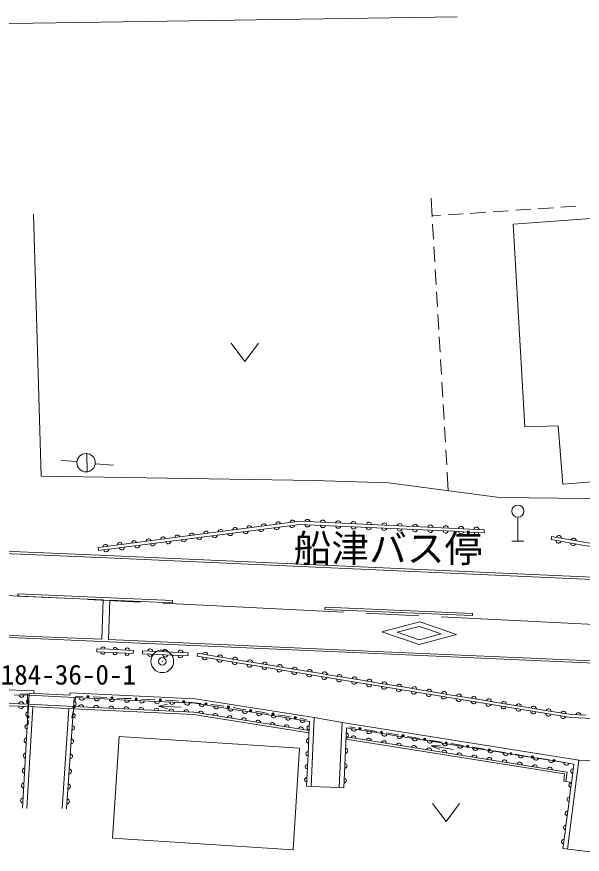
# Model space of a CAD drawing. Units: millimetres, scale not verified. Extents: x 40000 to 680000, y 20000 to 380000.
# Drawn here: x 301540 to 339054, y 263183 to 318808 of the extents above; entities that cross this region are included whole.
import ezdxf
from ezdxf.enums import TextEntityAlignment as Align

# ---------------------------------------------------------------- set-up
doc = ezdxf.new("R2010")
doc.units = ezdxf.units.MM
doc.header["$LTSCALE"] = 1000
doc.header["$PDMODE"] = 32
doc.header["$PDSIZE"] = 500
doc.linetypes.add('CHAIN', pattern=[18.5, 12, -1.5, 3.5, -1.5])
doc.linetypes.add('DASHED', pattern=[7.5, 6, -1.5])
for name, color, linetype, lineweight in [('M-BGD', 7, 'Continuous', 13), ('M-BGD-EXST', 7, 'Continuous', 13), ('M-BMK', 2, 'CHAIN', 13), ('M-BMK-SRVR', 3, 'Continuous', 13), ('M-STR-HTXT', 7, 'Continuous', 13), ('M-STR-STRC', 7, 'Continuous', 13)]:
    doc.layers.add(name, color=color, linetype=linetype, lineweight=lineweight)
doc.layers.add('M-BMK-HTXT', color=7, linetype='Continuous')
doc.styles.add('ＭＳ ゴシック', font='')
doc.styles.get('ＭＳ ゴシック').set_extended_font_data('MS Gothic')

msp = doc.modelspace()

# ---------------------------------------------------------------- linework, layer by layer
at = {"layer": 'M-BGD'}
for p, q in [((329102, 305524), (329030, 306748)), ((334643, 305953), (335641, 306020)), ((336140, 306054), (337137, 306121)), ((337636, 306155), (338634, 306222)), ((329099, 305579), (329654, 305616)), ((330153, 305650), (331151, 305717)), ((331650, 305751), (332648, 305818)), ((333146, 305852), (334144, 305919)), ((329190, 304027), (329131, 305025)), ((329278, 302530), (329219, 303528)), ((329366, 301032), (329307, 302030)), ((329454, 299535), (329395, 300533)), ((329542, 298037), (329483, 299036)), ((329629, 296540), (329571, 297538)), ((329717, 295043), (329659, 296041)), ((329805, 293545), (329747, 294543)), ((329893, 292048), (329835, 293046)), ((329981, 290550), (329922, 291549)), ((330069, 289053), (330010, 290051)), ((330170, 287331), (330098, 288554)), ((318267, 284827), (317240, 284693)), ((319294, 284961), (318267, 284827)), ((320321, 285095), (319294, 284961)), ((321340, 285049), (320321, 285095)), ((322358, 285003), (321340, 285049)), ((323377, 284956), (322358, 285003)), ((324395, 284910), (323377, 284956)), ((325414, 284864), (324395, 284910)), ((326432, 284817), (325414, 284864)), ((327450, 284771), (326432, 284817)), ((314159, 284291), (313132, 284157)), ((315186, 284425), (314159, 284291)), ((316213, 284559), (315186, 284425)), ((317240, 284693), (316213, 284559)), ((328469, 284725), (327450, 284771)), ((329487, 284678), (328469, 284725)), ((330506, 284632), (329487, 284678)), ((331524, 284586), (330506, 284632)), ((332542, 284540), (331524, 284586)), ((332552, 284739), (332542, 284540)), ((337019, 284286), (336984, 284089)), ((352701, 281526), (337019, 284286)), ((310051, 283754), (309024, 283620)), ((311078, 283889), (310051, 283754)), ((312105, 284023), (311078, 283889)), ((313132, 284157), (312105, 284023)), ((337965, 283917), (336984, 284089)), ((338945, 283744), (337965, 283917)), ((339925, 283572), (338945, 283744)), ((306944, 283550), (306970, 283352)), ((307997, 283486), (306970, 283352)), ((309024, 283620), (307997, 283486)), ((306857, 276833), (306847, 276633)), ((306847, 276633), (309266, 276520)), ((307663, 276795), (306857, 276833)), ((308469, 276757), (307663, 276795)), ((309275, 276720), (308469, 276757)), ((309275, 276720), (309266, 276520)), ((309887, 276698), (309879, 276498)), ((309879, 276498), (312892, 276365)), ((310892, 276654), (309887, 276698)), ((311897, 276610), (310892, 276654)), ((312901, 276565), (311897, 276610)), ((312901, 276565), (312892, 276365)), ((313546, 276528), (313514, 276331)), ((314537, 276365), (313546, 276528)), ((315528, 276203), (314537, 276365)), ((316518, 276040), (315528, 276203)), ((317508, 275877), (316518, 276040)), ((318499, 275714), (317508, 275877)), ((319489, 275551), (318499, 275714)), ((320480, 275388), (319489, 275551)), ((321471, 275225), (320480, 275388)), ((283213, 274803), (302676, 274028)), ((322461, 275063), (321471, 275225)), ((323452, 274900), (322461, 275063)), ((324442, 274737), (323452, 274900)), ((325433, 274574), (324442, 274737)), ((326423, 274411), (325433, 274574)), ((327414, 274248), (326423, 274411)), ((328404, 274085), (327414, 274248)), ((302314, 272991), (283279, 273750)), ((302322, 273141), (283319, 273898)), ((301358, 273780), (302358, 273740)), ((302247, 273813), (301758, 273836)), ((302247, 273813), (302255, 273526)), ((302309, 272906), (302367, 273890)), ((305066, 273754), (302367, 273890)), ((302676, 274028), (302667, 273875)), ((305076, 273903), (305066, 273754)), ((305463, 273684), (305388, 273275)), ((305463, 273684), (305920, 273663)), ((329395, 273923), (328404, 274085)), ((330385, 273760), (329395, 273923)), ((331376, 273597), (330385, 273760)), ((305300, 272786), (305355, 273589)), ((305355, 273589), (306354, 273542)), ((306354, 273542), (307353, 273495)), ((307063, 273611), (306606, 273631)), ((307063, 273611), (307520, 273590)), ((307353, 273495), (308352, 273448)), ((308662, 273538), (308205, 273558)), ((308352, 273448), (309351, 273401)), ((308662, 273538), (309119, 273517)), ((309351, 273401), (310350, 273354)), ((310262, 273465), (309805, 273486)), ((310262, 273465), (310719, 273444)), ((310350, 273354), (311349, 273307)), ((310939, 273027), (311546, 273149)), ((311349, 273307), (312348, 273260)), ((311862, 273392), (311405, 273413)), ((311862, 273392), (312288, 273349)), ((312348, 273260), (313348, 273213)), ((313353, 273241), (312927, 273284)), ((313348, 273213), (314299, 273063)), ((313353, 273241), (313779, 273198)), ((314844, 273090), (314418, 273133)), ((332366, 273434), (331376, 273597)), ((333357, 273271), (332366, 273434)), ((334347, 273108), (333357, 273271)), ((302613, 272976), (302213, 266229)), ((302309, 272906), (302259, 272072)), ((302277, 272806), (302268, 273094)), ((302277, 272806), (302285, 272518)), ((302314, 272991), (305303, 272841)), ((304547, 266214), (305004, 272856)), ((305200, 272253), (305275, 272661)), ((305244, 271984), (305300, 272786)), ((310939, 273027), (311531, 272849)), ((310939, 273027), (312438, 272956)), ((314299, 273063), (315251, 272912)), ((314844, 273090), (315266, 273021)), ((315251, 272912), (316202, 272761)), ((316322, 272850), (315900, 272919)), ((316202, 272761), (317154, 272610)), ((316322, 272850), (316744, 272782)), ((317154, 272610), (318105, 272459)), ((317800, 272610), (317378, 272679)), ((317800, 272610), (318222, 272542)), ((335338, 272945), (334347, 273108)), ((336328, 272782), (335338, 272945)), ((337319, 272620), (336328, 272782)), ((338309, 272457), (337319, 272620)), ((302259, 272072), (301913, 266247)), ((302307, 271799), (302298, 272087)), ((318105, 272459), (319057, 272308)), ((319278, 272371), (318855, 272439)), ((319057, 272308), (320009, 272157)), ((319278, 272371), (319700, 272302)), ((320009, 272157), (320960, 272006)), ((320756, 272131), (320333, 272199)), ((321272, 272261), (323128, 271930)), ((339307, 272413), (338309, 272457)), ((305244, 271984), (304846, 266193)), ((320960, 272006), (320922, 271146)), ((323367, 270560), (323412, 271581)), ((323412, 271581), (324419, 271420)), ((323591, 271645), (324000, 271577)), ((325021, 271408), (324613, 271476)), ((308329, 271007), (307896, 264242)), ((320305, 270239), (308329, 271007)), ((320922, 271146), (320884, 270286)), ((338054, 268640), (323386, 270977)), ((324419, 271420), (325425, 271260)), ((325021, 271408), (325430, 271341)), ((325425, 271260), (326431, 271100)), ((326451, 271172), (326042, 271239)), ((326431, 271100), (327437, 270939)), ((326451, 271172), (326859, 271104)), ((327437, 270939), (328443, 270779)), ((327881, 270935), (327472, 271003)), ((327881, 270935), (328289, 270868)), ((323367, 270560), (323235, 267596)), ((337887, 268515), (323379, 270827)), ((328443, 270779), (329449, 270619)), ((329310, 270699), (328902, 270766)), ((329042, 270379), (329658, 270433)), ((329042, 270379), (329611, 270136)), ((329042, 270379), (330523, 270143)), ((329310, 270699), (329719, 270631)), ((329449, 270619), (330455, 270458)), ((330740, 270462), (330332, 270530)), ((330455, 270458), (331461, 270298)), ((330740, 270462), (331149, 270395)), ((320305, 270239), (319871, 263474)), ((320884, 270286), (320770, 267704)), ((331461, 270298), (332467, 270138)), ((332170, 270226), (331761, 270293)), ((332170, 270226), (332578, 270158)), ((332467, 270138), (333473, 269977)), ((333600, 269989), (333191, 270057)), ((333473, 269977), (334479, 269817)), ((333600, 269989), (334008, 269921)), ((334479, 269817), (335485, 269657)), ((335029, 269752), (334621, 269820)), ((335029, 269752), (335438, 269685)), ((335485, 269657), (336492, 269496)), ((336459, 269516), (336051, 269583)), ((336459, 269516), (336868, 269448)), ((336492, 269496), (337498, 269336)), ((337889, 269279), (337480, 269347)), ((337498, 269336), (338504, 269176)), ((338839, 269426), (341218, 269339)), ((338504, 269176), (338382, 268239)), ((337823, 268026), (337887, 268515)), ((337972, 268007), (338054, 268640)), ((338382, 268239), (338260, 267302)), ((320770, 267704), (321070, 267691)), ((321070, 267691), (322935, 267609)), ((322935, 267609), (323235, 267596)), ((338345, 267958), (337823, 268026)), ((338260, 267302), (338138, 266365)), ((338138, 266365), (338016, 265428)), ((338016, 265428), (337894, 264491)), ((307896, 264242), (319871, 263474)), ((337894, 264491), (337772, 263554)), ((337772, 263554), (340795, 263183))]:
    msp.add_line(p, q, dxfattribs=at)
at = {"layer": 'M-BGD', "linetype": 'DASHED'}
for p, q in [((302358, 273740), (305355, 273589)), ((302322, 273141), (305314, 272990))]:
    msp.add_line(p, q, dxfattribs=at)
at = {"layer": 'M-BGD'}
for points in [[(302652, 305703), (303157, 288304), (321245, 288007), (326205, 287858), (333571, 286878), (351154, 286670), (351570, 284769), (367787, 285096), (374974, 285304), (380261, 287145), (380466, 292120)], [(332552, 284739), (320313, 285296), (306944, 283550)], [(313514, 276331), (338288, 272257), (353288, 271601), (373446, 273771)], [(305076, 273903), (313378, 273512), (321272, 272261), (321070, 267691)], [(320927, 271252), (313271, 272466), (305303, 272841)], [(320933, 271403), (313286, 272616), (305314, 272990)], [(322935, 267609), (323128, 271930), (338839, 269426), (338069, 263516)]]:
    msp.add_lwpolyline(points, dxfattribs=at)
msp.add_lwpolyline([(343851, 288246), (337771, 287774), (337457, 291635), (335238, 291565), (334471, 305040), (343608, 305704), (344865, 291922), (343835, 291852)], close=True, dxfattribs=at)
for centre, radius in [((306263, 273647), 75), ((306263, 273647), 49.5), ((302262, 273310), 75), ((302262, 273310), 49.5), ((302262, 273310), 24.5), ((306263, 273647), 24.5), ((307863, 273574), 75), ((307863, 273574), 49.5), ((307863, 273574), 24.5), ((309462, 273501), 75), ((309462, 273501), 49.5), ((309462, 273501), 24.5), ((311062, 273428), 75), ((311062, 273428), 49.5), ((311062, 273428), 24.5), ((312607, 273316), 75), ((312607, 273316), 49.5), ((312607, 273316), 24.5), ((314098, 273165), 75), ((314098, 273165), 49.5), ((314098, 273165), 24.5), ((305331, 272968), 75), ((305331, 272968), 49.5), ((305331, 272968), 24.5), ((315583, 272970), 75), ((315583, 272970), 49.5), ((315583, 272970), 24.5), ((317061, 272730), 75), ((317061, 272730), 49.5), ((317061, 272730), 24.5), ((318539, 272490), 75), ((302292, 272302), 75), ((302292, 272302), 49.5), ((302292, 272302), 24.5), ((318539, 272490), 49.5), ((318539, 272490), 24.5), ((320017, 272251), 75), ((320017, 272251), 49.5), ((320017, 272251), 24.5), ((324306, 271527), 75), ((324306, 271527), 49.5), ((324306, 271527), 24.5), ((325736, 271290), 75), ((325736, 271290), 49.5), ((325736, 271290), 24.5), ((327166, 271054), 75), ((327166, 271054), 49.5), ((327166, 271054), 24.5), ((328596, 270817), 75), ((328596, 270817), 49.5), ((328596, 270817), 24.5), ((330025, 270580), 75), ((330025, 270580), 49.5), ((330025, 270580), 24.5), ((331455, 270344), 75), ((331455, 270344), 49.5), ((331455, 270344), 24.5), ((332885, 270107), 75), ((332885, 270107), 49.5), ((332885, 270107), 24.5), ((334315, 269871), 75), ((334315, 269871), 49.5), ((334315, 269871), 24.5), ((335744, 269634), 75), ((335744, 269634), 49.5), ((335744, 269634), 24.5), ((337174, 269398), 75), ((337174, 269398), 49.5), ((337174, 269398), 24.5)]:
    msp.add_circle(centre, radius, dxfattribs=at)
for centre, radius, start, end in [((319837, 285223), 161, 11.3139, 183.5636), ((320822, 285251), 172, 4.6012, 170.1905), ((321842, 285205), 172, 4.6012, 170.1905), ((316017, 284724), 161, 11.3119, 183.5639), ((316972, 284849), 161, 11.3119, 183.5639), ((317927, 284973), 161, 11.3139, 183.5636), ((318778, 284918), 174, 195.4605, 359.4164), ((318882, 285098), 161, 11.3148, 183.5623), ((319805, 285052), 174, 195.4609, 359.4159), ((320832, 285093), 171, 184.521, 350.2711), ((321850, 285047), 171, 184.5191, 350.2729), ((322862, 285158), 172, 4.5993, 170.1924), ((322868, 285001), 171, 184.5191, 350.2729), ((323882, 285112), 172, 4.6012, 170.1905), ((323887, 284954), 171, 184.5184, 350.2738), ((324901, 285066), 172, 4.6012, 170.1905), ((324905, 284908), 171, 184.5184, 350.272), ((325921, 285019), 172, 4.5993, 170.1924), ((325924, 284862), 171, 184.5184, 350.2738), ((326942, 284815), 171, 184.5191, 350.2729), ((326941, 284973), 172, 4.6012, 170.1905), ((327961, 284927), 172, 4.6012, 170.1905), ((328981, 284880), 172, 4.6012, 170.1922), ((330001, 284834), 172, 4.6012, 170.1905), ((331021, 284787), 172, 4.5992, 170.1925), ((332041, 284741), 172, 4.6011, 170.1906), ((311243, 284101), 161, 11.3139, 183.5636), ((312198, 284225), 161, 11.3139, 183.5636), ((313152, 284350), 161, 11.3139, 183.5636), ((313643, 284248), 174, 195.4609, 359.4159), ((314107, 284475), 161, 11.3148, 183.5623), ((314670, 284382), 174, 195.4609, 359.4159), ((315062, 284599), 161, 11.3137, 183.562), ((315697, 284516), 174, 195.4605, 359.4164), ((316724, 284650), 174, 195.4605, 359.4164), ((317751, 284784), 174, 195.4605, 359.4164), ((327961, 284769), 171, 184.5191, 350.2729), ((328979, 284723), 171, 184.5191, 350.2729), ((329997, 284677), 171, 184.5211, 350.2709), ((331016, 284630), 171, 184.5184, 350.2738), ((332034, 284584), 171, 184.5184, 350.2738), ((337506, 284183), 167, 355.7672, 164.2647), ((307423, 283602), 161, 11.3139, 183.5636), ((308378, 283727), 161, 11.3139, 183.5636), ((309333, 283851), 161, 11.3143, 183.5627), ((309534, 283712), 174, 195.4605, 359.4164), ((310288, 283976), 161, 11.3139, 183.5636), ((310561, 283846), 174, 195.4613, 359.4152), ((311588, 283980), 174, 195.4609, 359.4159), ((312616, 284114), 174, 195.4609, 359.4159), ((337477, 284019), 167, 175.7689, 344.2647), ((338458, 283847), 167, 175.7681, 344.2654), ((338486, 284011), 167, 355.7662, 164.2656), ((307480, 283443), 174, 195.4605, 359.4164), ((308507, 283577), 174, 195.4605, 359.4164), ((307250, 276600), 135, 171.0673, 3.5521), ((307261, 276829), 135, 351.0672, 183.5523), ((308056, 276562), 135, 171.0661, 3.551), ((308067, 276791), 135, 351.0682, 183.5511), ((308862, 276524), 135, 171.0652, 3.5521), ((308873, 276753), 135, 351.0672, 183.5523), ((310382, 276495), 169, 183.8155, 351.1333), ((310389, 276657), 169, 3.8155, 171.1333), ((311393, 276613), 169, 3.8155, 171.1333), ((312398, 276569), 169, 3.8156, 171.1316), ((314039, 276429), 168, 356.904, 164.4214), ((311386, 276451), 169, 183.8155, 351.1333), ((312391, 276406), 169, 183.8137, 351.1335), ((314013, 276268), 168, 176.9306, 344.3955), ((315003, 276105), 168, 176.9325, 344.3935), ((315029, 276266), 168, 356.9058, 164.4196), ((315994, 275942), 168, 176.9325, 344.3935), ((316020, 276103), 168, 356.904, 164.4214), ((317010, 275940), 168, 356.9057, 164.4214), ((318001, 275777), 168, 356.904, 164.4214), ((316985, 275779), 168, 176.9308, 344.3936), ((317976, 275616), 168, 176.9306, 344.3954), ((318967, 275453), 168, 176.9325, 344.3936), ((318991, 275614), 168, 356.904, 164.4214), ((319982, 275452), 168, 356.9049, 164.4206), ((320972, 275289), 168, 356.904, 164.4214), ((319958, 275290), 168, 176.9325, 344.3935), ((320949, 275127), 168, 176.9306, 344.3954), ((321940, 274964), 168, 176.9325, 344.3935), ((321963, 275126), 168, 356.9039, 164.4215), ((322931, 274801), 168, 176.9325, 344.3935), ((322953, 274963), 168, 356.904, 164.4214), ((323944, 274800), 168, 356.9058, 164.4213), ((324934, 274637), 168, 356.904, 164.4214), ((323922, 274638), 168, 176.9307, 344.3937), ((324913, 274475), 168, 176.9297, 344.3963), ((325904, 274312), 168, 176.9325, 344.3935), ((325925, 274474), 168, 356.9058, 164.4213), ((326915, 274312), 168, 356.9039, 164.4215), ((327906, 274149), 168, 356.904, 164.4214), ((301859, 273778), 168, 183.7677, 351.6682), ((326895, 274149), 168, 176.9325, 344.3935), ((327886, 273986), 168, 176.9308, 344.3936), ((328877, 273824), 168, 176.9306, 344.3955), ((328896, 273986), 168, 356.9039, 164.4215), ((329887, 273823), 168, 356.904, 164.4214), ((330877, 273660), 168, 356.904, 164.4214), ((301827, 273143), 168, 3.8171, 171.6214), ((302323, 273324), 140, 82.3394, 270.8649), ((305342, 273187), 135, 259.6524, 92.4744), ((305855, 273583), 168, 183.3435, 351.2725), ((306854, 273536), 168, 183.3446, 351.2732), ((307853, 273489), 168, 183.3446, 351.2732), ((308853, 273442), 168, 183.3434, 351.2743), ((309852, 273395), 168, 183.3446, 351.2732), ((310851, 273348), 168, 183.3453, 351.2724), ((311850, 273301), 168, 183.3446, 351.2732), ((312849, 273254), 168, 183.3453, 351.2724), ((313825, 273149), 161, 174.8903, 347.0896), ((329868, 273661), 168, 176.9316, 344.3944), ((330859, 273498), 168, 176.9325, 344.3935), ((331850, 273335), 168, 176.9308, 344.3936), ((331868, 273497), 168, 356.9049, 164.4206), ((332841, 273172), 168, 176.9325, 344.3935), ((332858, 273334), 168, 356.9058, 164.4213), ((333849, 273172), 168, 356.9039, 164.4215), ((334839, 273009), 168, 356.904, 164.4214), ((301820, 273029), 168, 183.9155, 351.5229), ((302273, 272490), 140, 82.3394, 270.8649), ((305811, 272950), 167, 3.1995, 171.4168), ((306808, 272903), 167, 3.2014, 171.4166), ((307804, 272856), 167, 3.2014, 171.4166), ((308801, 272809), 167, 3.2014, 171.4166), ((309797, 272762), 167, 3.2014, 171.4166), ((310794, 272716), 167, 3.2014, 171.4166), ((311791, 272669), 167, 3.2014, 171.4166), ((312787, 272622), 167, 3.1995, 171.4168), ((313758, 272530), 160, 354.6435, 167.3355), ((314777, 272998), 161, 174.8903, 347.0896), ((315728, 272847), 161, 174.8903, 347.0896), ((316680, 272696), 161, 174.8922, 347.0877), ((333832, 273009), 168, 176.9325, 344.3936), ((334823, 272846), 168, 176.9298, 344.3945), ((335814, 272683), 168, 176.9306, 344.3954), ((335830, 272846), 168, 356.904, 164.4214), ((336820, 272683), 168, 356.904, 164.4214), ((337811, 272520), 168, 356.904, 164.4214), ((338807, 272417), 167, 3.4703, 171.5165), ((305287, 272384), 135, 259.6524, 92.4744), ((314706, 272380), 160, 354.6462, 167.3347), ((315653, 272230), 160, 354.6435, 167.3355), ((316601, 272080), 160, 354.6452, 167.3356), ((317548, 271929), 160, 354.6435, 167.3355), ((317631, 272545), 161, 174.8921, 347.0878), ((318583, 272394), 161, 174.8903, 347.0896), ((319534, 272243), 161, 174.8903, 347.0896), ((320486, 272093), 161, 174.8903, 347.0896), ((336805, 272520), 168, 176.9325, 344.3935), ((337796, 272357), 168, 176.9325, 344.3935), ((302224, 271656), 140, 82.3394, 270.8649), ((305232, 271581), 135, 259.6536, 92.4752), ((318496, 271779), 160, 354.6453, 167.3355), ((319443, 271629), 160, 354.6435, 167.3355), ((320391, 271479), 160, 354.6453, 167.3355), ((320935, 271577), 144, 84.9424, 270.0098), ((323919, 271521), 171, 178.03, 343.8621), ((302197, 270738), 168, 92.6276, 260.5775), ((323368, 271071), 172, 274.6933, 80.1983), ((323883, 270878), 170, 357.7757, 164.1168), ((324925, 271361), 171, 178.0311, 343.8594), ((325931, 271201), 171, 178.03, 343.8621), ((326937, 271040), 171, 178.0302, 343.8602), ((305137, 270684), 168, 272.0901, 80.0373), ((320897, 270716), 144, 84.9424, 270.0098), ((324885, 270718), 170, 357.7758, 164.1167), ((325886, 270558), 170, 357.7731, 164.1176), ((326888, 270399), 170, 357.774, 164.1169), ((327889, 270239), 170, 357.7759, 164.1149), ((327943, 270880), 171, 178.03, 343.8621), ((328949, 270720), 171, 178.0301, 343.862), ((329955, 270559), 171, 178.0283, 343.8621), ((330961, 270399), 171, 178.03, 343.8621), ((302138, 269740), 168, 92.6283, 260.5767), ((305069, 269686), 168, 272.0883, 80.0374), ((320859, 269856), 144, 84.9425, 270.0117), ((323323, 270051), 172, 274.6933, 80.1983), ((328891, 270079), 170, 357.775, 164.1158), ((329893, 269920), 170, 357.7759, 164.1149), ((330894, 269760), 170, 357.7749, 164.1176), ((331967, 270239), 171, 178.0302, 343.8602), ((332974, 270078), 171, 178.03, 343.8621), ((333980, 269918), 171, 178.0302, 343.8602), ((331896, 269601), 170, 357.7749, 164.1176), ((332897, 269441), 170, 357.7758, 164.1167), ((333899, 269281), 170, 357.7731, 164.1176), ((334901, 269122), 170, 357.7731, 164.1176), ((334986, 269758), 171, 178.03, 343.8621), ((335992, 269597), 171, 178.0302, 343.8602), ((336998, 269437), 171, 178.0283, 343.8621), ((338004, 269277), 171, 178.03, 343.8621), ((302079, 268742), 168, 92.6283, 260.5784), ((305000, 268688), 168, 272.0891, 80.0382), ((320821, 268996), 144, 84.9768, 269.9764), ((323287, 269054), 163, 271.8969, 82.9956), ((335902, 268962), 170, 357.774, 164.1168), ((336904, 268803), 170, 357.775, 164.1158), ((338450, 268706), 158, 85.3611, 259.7995), ((320783, 268135), 144, 84.9768, 269.9764), ((323244, 268082), 163, 271.895, 82.9957), ((302020, 267743), 168, 92.6284, 260.5765), ((304931, 267691), 168, 272.0882, 80.0392), ((338328, 267769), 158, 85.3621, 259.7985), ((301960, 266745), 168, 92.6283, 260.5767), ((304863, 266693), 168, 272.0901, 80.0373), ((338206, 266833), 158, 85.363, 259.7976), ((338084, 265896), 158, 85.3602, 259.8004), ((337962, 264959), 158, 85.3621, 259.7985), ((337840, 264022), 158, 85.3611, 259.7995)]:
    msp.add_arc(centre, radius, start, end, dxfattribs=at)
at = {"layer": 'M-BGD-EXST'}
for p, q in [((315768, 297121), (316668, 295921)), ((316668, 295921), (317568, 297121)), ((305534, 289275), (304484, 289334)), ((306197, 289798), (306211, 288583)), ((306744, 289106), (307958, 289025)), ((334785, 283973), (334785, 285573)), ((334385, 283973), (335185, 283973)), ((329118, 266553), (330018, 265353)), ((330018, 265353), (330918, 266553))]:
    msp.add_line(p, q, dxfattribs=at)
for centre, radius in [((306139, 289190), 611), ((334785, 285973), 400)]:
    msp.add_circle(centre, radius, dxfattribs=at)
at = {"layer": 'M-BMK'}
msp.add_line((274269, 281684), (350679, 277915), dxfattribs=at)
at = {"layer": 'M-BMK-SRVR'}
msp.add_circle((311195, 275996), 750, dxfattribs=at)
msp.add_point((311195, 275996), dxfattribs=at)
at = {"layer": 'M-STR-HTXT'}
msp.add_lwpolyline([(296094, 288201), (296685, 318293), (330762, 318808)], dxfattribs=at)
at = {"layer": 'M-STR-STRC'}
for p, q in [((301614, 280331), (307261, 280081)), ((307261, 280081), (307181, 277465)), ((307631, 277445), (307711, 280061)), ((307711, 280061), (311866, 279877)), ((321984, 279434), (331778, 279033))]:
    msp.add_line(p, q, dxfattribs=at)
for points in [[(298596, 283247), (307008, 282892), (338735, 281473), (352668, 280879), (363792, 280388), (371858, 280108), (379056, 279936), (384938, 280021), (387461, 280126), (390938, 280310), (397103, 280830), (402009, 281306), (410558, 282426)], [(298603, 283397), (307015, 283042), (338742, 281623), (352674, 281029), (363798, 280538), (371862, 280258), (379057, 280086), (384934, 280170), (387454, 280276), (390928, 280460), (397090, 280980), (401992, 281455), (410538, 282575)], [(311866, 279877), (311872, 280027), (301621, 280481), (301614, 280331)], [(331778, 279033), (331784, 279183), (321990, 279584), (321984, 279434)], [(298392, 277684), (302630, 277502), (307175, 277315), (324858, 276531), (350411, 275418), (367170, 274719), (373556, 274506), (377111, 274406), (382125, 274413), (388429, 274633), (393498, 274936), (398957, 275432), (404288, 276050), (410423, 276880)], [(298398, 277834), (302636, 277652), (307182, 277465)], [(307631, 277445), (324865, 276681), (350417, 275568), (367175, 274869), (373561, 274656), (377113, 274556), (382122, 274563), (388422, 274782), (393487, 275086), (398942, 275582), (404270, 276199), (410403, 277029)]]:
    msp.add_lwpolyline(points, dxfattribs=at)
for points in [[(330710, 277776), (328231, 277117), (325756, 277966), (328272, 278625)], [(329694, 277814), (328242, 277429), (326786, 277928), (328260, 278314)]]:
    msp.add_lwpolyline(points, close=True, dxfattribs=at)

# ---------------------------------------------------------------- texts
at = {"layer": 'M-BMK-HTXT', "style": 'ＭＳ ゴシック'}
msp.add_text('船津バス停', height=1833, dxfattribs=at).set_placement((326165, 282035), align=Align.BOTTOM_CENTER)
at = {"layer": 'M-BMK-SRVR', "style": 'ＭＳ ゴシック'}
msp.add_text('184-36-0-1', height=1320, dxfattribs=at).set_placement((304962, 275114), align=Align.MIDDLE_CENTER)

doc.saveas('drawing.dxf')
